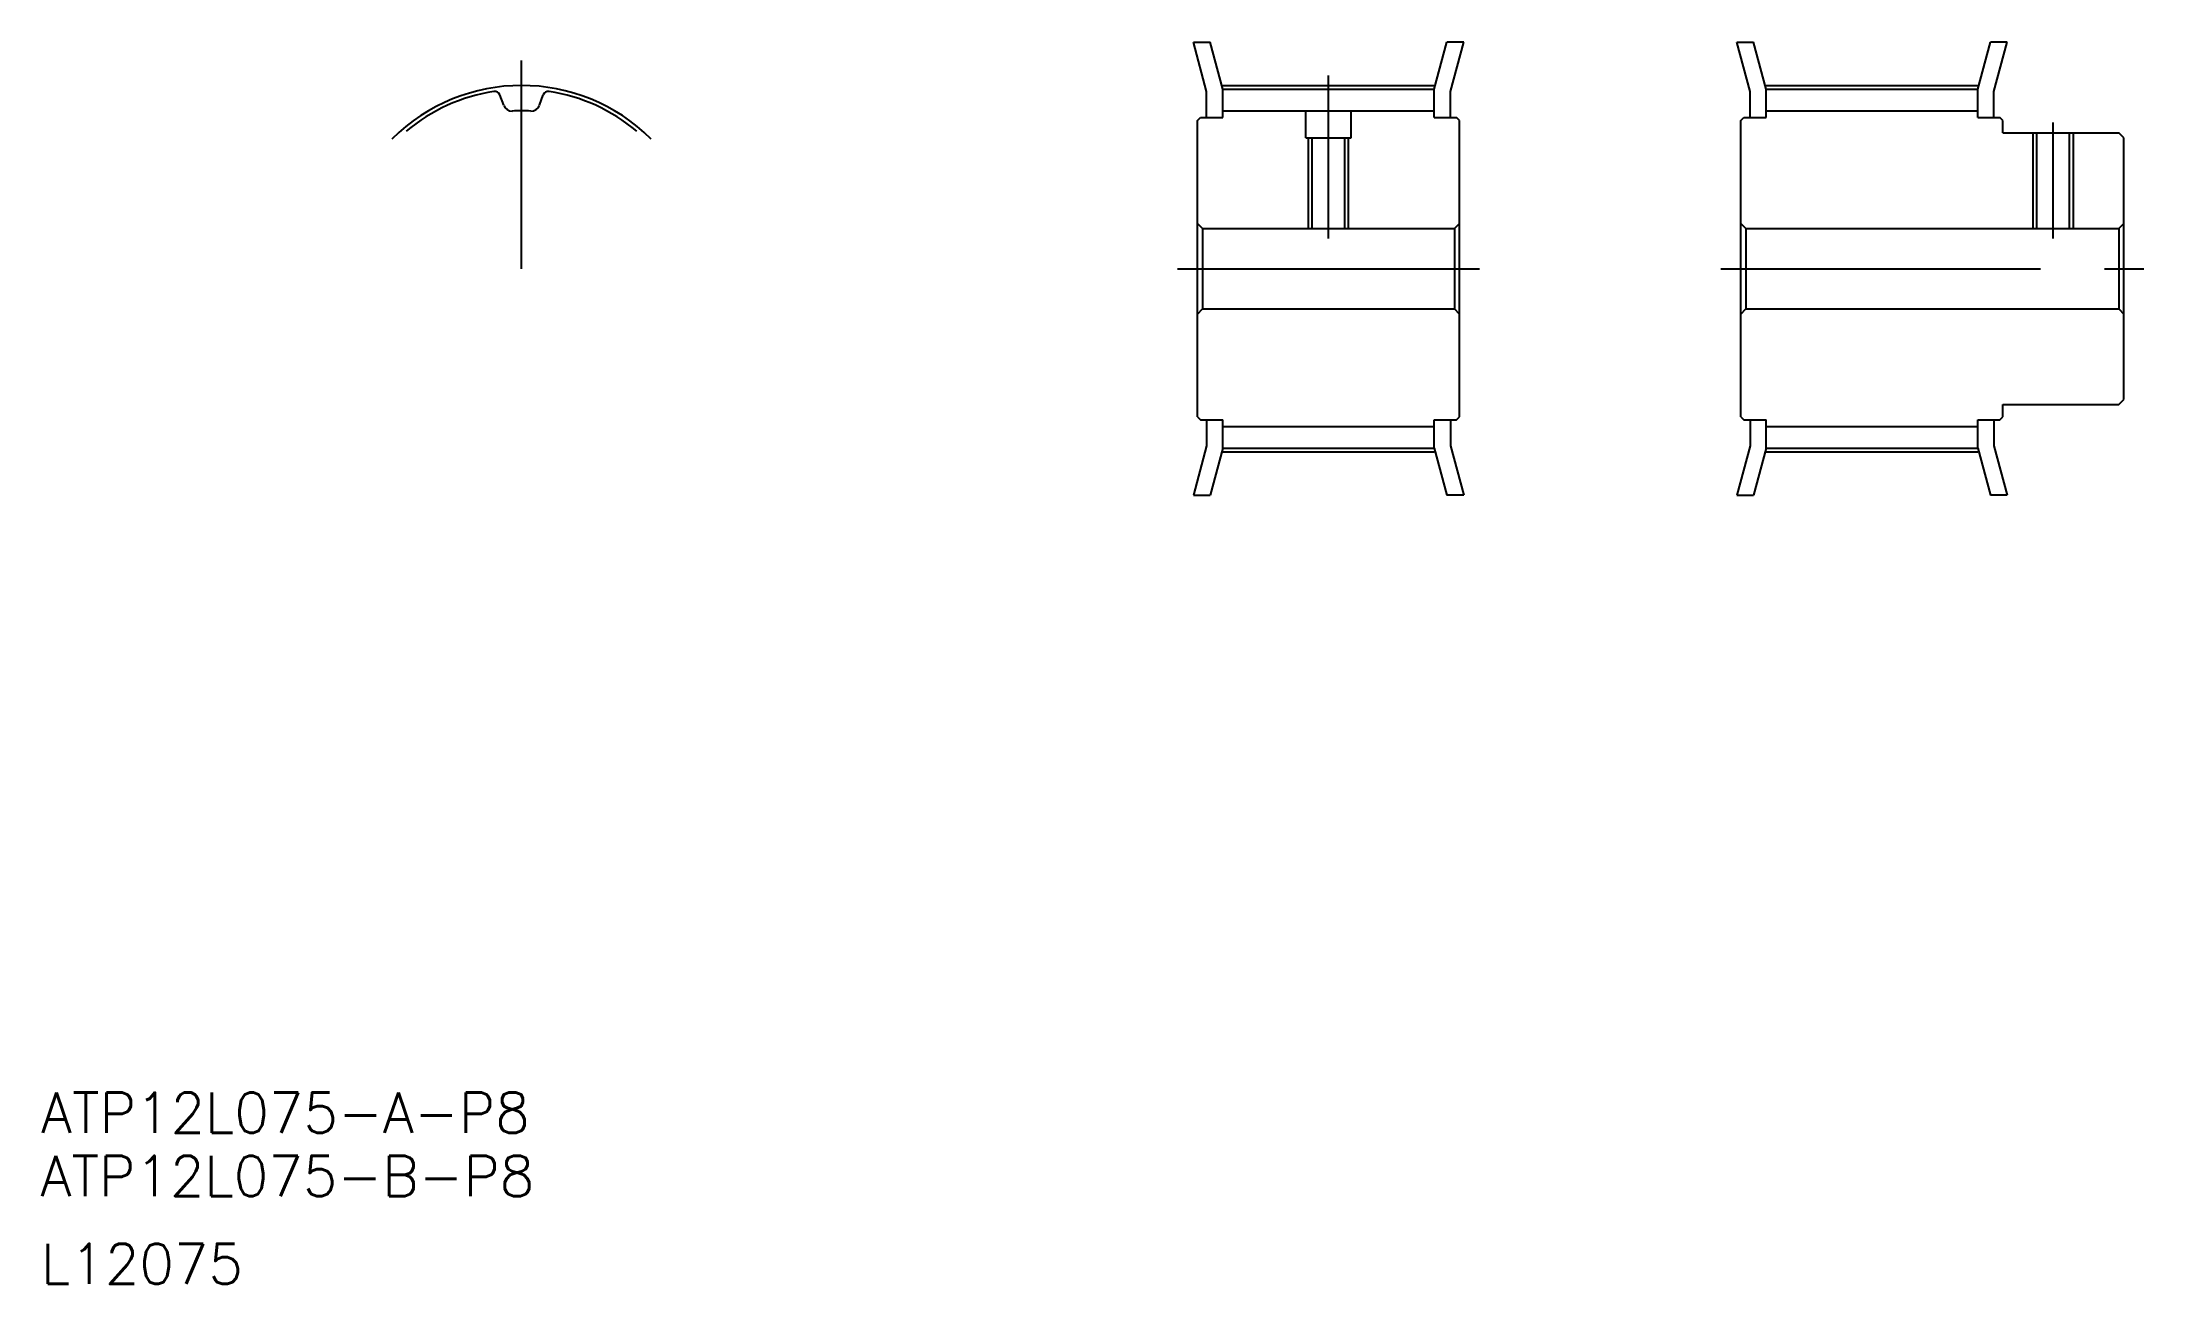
# Model space of a CAD drawing. Extents: x 10 to 219, y 10 to 133.
import ezdxf

# ---------------------------------------------------------------- set-up
doc = ezdxf.new("R2010")
doc.units = 0
doc.linetypes.add('CENTER', pattern=[50.8, 31.75, -6.35, 6.35, -6.35])
doc.linetypes.add('DASHED', pattern=[19.05, 12.7, -6.35])
doc.layers.get('0').update_dxf_attribs({"linetype": 'CONTINUOUS'})
doc.layers.add('CENTER', color=1, linetype='CENTER')
doc.styles.get("Standard").update_dxf_attribs({"font": 'txt', "bigfont": 'BIGFONT'})

msp = doc.modelspace()

# ---------------------------------------------------------------- linework, layer by layer
at = {"color": 7, "linetype": 'CONTINUOUS'}
for p, q in [((125.7, 128.4), (124.39, 133.3)), ((124.39, 133.3), (126.05, 133.3)), ((127.3, 128.61), (126.05, 133.3)), ((148.3, 128.61), (149.56, 133.3)), ((151.22, 133.3), (149.56, 133.3)), ((149.9, 128.4), (151.22, 133.3)), ((179.64, 128.4), (178.33, 133.3)), ((178.33, 133.3), (179.99, 133.3)), ((181.24, 128.61), (179.99, 133.3)), ((202.24, 128.61), (203.5, 133.3)), ((205.16, 133.3), (203.5, 133.3)), ((203.84, 128.4), (205.16, 133.3)), ((55.93, 127.02), (55.55, 128.06)), ((59.47, 127.02), (59.85, 128.06)), ((125.7, 125.8), (125.7, 128.4)), ((127.3, 128.61), (148.3, 128.61)), ((127.3, 125.8), (127.3, 128.61)), ((148.3, 125.8), (148.3, 128.61)), ((149.9, 125.8), (149.9, 128.4)), ((179.64, 125.8), (179.64, 128.4)), ((181.24, 128.61), (202.24, 128.61)), ((181.24, 125.8), (181.24, 128.61)), ((202.24, 125.8), (202.24, 128.61)), ((203.84, 125.8), (203.84, 128.4)), ((124.8, 125.5), (125.1, 125.8)), ((124.8, 96.1), (124.8, 125.5)), ((125.1, 125.8), (127.3, 125.8)), ((127.3, 126.48), (148.3, 126.48)), ((148.3, 125.8), (150.5, 125.8)), ((150.8, 125.5), (150.5, 125.8)), ((150.8, 96.1), (150.8, 125.5)), ((178.74, 125.5), (179.04, 125.8)), ((178.74, 96.1), (178.74, 125.5)), ((179.04, 125.8), (181.24, 125.8)), ((181.24, 126.48), (202.24, 126.48)), ((202.24, 125.8), (204.44, 125.8)), ((204.74, 125.5), (204.44, 125.8)), ((204.74, 124.3), (204.74, 125.5)), ((204.74, 124.3), (216.24, 124.3)), ((216.74, 123.8), (216.24, 124.3)), ((216.74, 97.8), (216.74, 123.8)), ((124.8, 115.3), (125.3, 114.8)), ((125.3, 114.8), (150.3, 114.8)), ((125.3, 114.8), (125.3, 106.8)), ((150.8, 115.3), (150.3, 114.8)), ((150.3, 114.8), (150.3, 106.8)), ((178.74, 115.3), (179.24, 114.8)), ((179.24, 114.8), (216.24, 114.8)), ((179.24, 114.8), (179.24, 106.8)), ((216.24, 114.8), (216.74, 115.3)), ((216.24, 114.8), (216.24, 106.8)), ((124.8, 106.3), (125.3, 106.8)), ((125.3, 106.8), (150.3, 106.8)), ((150.8, 106.3), (150.3, 106.8)), ((178.74, 106.3), (179.24, 106.8)), ((179.24, 106.8), (216.24, 106.8)), ((216.24, 106.8), (216.74, 106.3)), ((124.8, 96.1), (125.1, 95.8)), ((150.5, 95.8), (150.8, 96.1)), ((178.74, 96.1), (179.04, 95.8)), ((204.44, 95.8), (204.74, 96.1)), ((204.74, 97.3), (216.24, 97.3)), ((204.74, 96.1), (204.74, 97.3)), ((216.24, 97.3), (216.74, 97.8)), ((125.1, 95.8), (127.3, 95.8)), ((125.7, 95.8), (125.7, 93.2)), ((127.3, 92.99), (127.3, 95.8)), ((127.3, 95.12), (148.3, 95.12)), ((148.3, 95.8), (150.5, 95.8)), ((148.3, 92.99), (148.3, 95.8)), ((149.9, 95.8), (149.9, 93.2)), ((179.04, 95.8), (181.24, 95.8)), ((179.64, 95.8), (179.64, 93.2)), ((181.24, 92.99), (181.24, 95.8)), ((181.24, 95.12), (202.24, 95.12)), ((202.24, 92.99), (202.24, 95.8)), ((202.24, 95.8), (204.44, 95.8)), ((203.84, 95.8), (203.84, 93.2)), ((125.7, 93.2), (124.39, 88.3)), ((127.3, 92.99), (126.05, 88.3)), ((127.3, 92.99), (148.3, 92.99)), ((148.3, 92.99), (149.56, 88.3)), ((149.9, 93.2), (151.22, 88.3)), ((179.64, 93.2), (178.33, 88.3)), ((181.24, 92.99), (179.99, 88.3)), ((181.24, 92.99), (202.24, 92.99)), ((202.24, 92.99), (203.5, 88.3)), ((203.84, 93.2), (205.16, 88.3)), ((124.39, 88.3), (126.05, 88.3)), ((151.22, 88.3), (149.56, 88.3)), ((178.33, 88.3), (179.99, 88.3)), ((205.16, 88.3), (203.5, 88.3))]:
    msp.add_line(p, q, dxfattribs=at)
at = {"color": 3}
for p, q in [((135.55, 123.8), (135.55, 126.48)), ((140.05, 123.8), (140.05, 126.48)), ((135.55, 123.8), (140.05, 123.8))]:
    msp.add_line(p, q, dxfattribs=at)
at = {"color": 3, "linetype": 'DASHED'}
for p, q in [((135.8, 114.8), (135.8, 123.8)), ((136.18, 114.8), (136.18, 123.8)), ((139.42, 114.8), (139.42, 123.8)), ((139.8, 114.8), (139.8, 123.8)), ((207.74, 114.8), (207.74, 124.3)), ((208.12, 114.8), (208.12, 124.3)), ((211.36, 114.8), (211.36, 124.3)), ((211.74, 114.8), (211.74, 124.3))]:
    msp.add_line(p, q, dxfattribs=at)
at = {"color": 7, "linetype": 'CONTINUOUS'}
for centre, radius, start, end in [((57.7, 110.8), 17.81, 98.8212, 130), ((55.05, 127.88), 0.53, 20, 98.8212), ((60.35, 127.88), 0.53, 81.1788, 160), ((57.7, 110.8), 17.81, 50, 81.1788), ((56.74, 127.31), 0.86, 200, 273.3465), ((57.7, 110.8), 15.68, 86.6535, 93.3465), ((58.67, 127.31), 0.86, 266.6535, 340)]:
    msp.add_arc(centre, radius, start, end, dxfattribs=at)
at = {"layer": 'CENTER', "color": 1, "linetype": 'CENTER'}
for p, q in [((57.7, 110.8), (57.7, 131.46)), ((137.8, 113.8), (137.8, 129.99)), ((127.3, 128.99), (148.3, 128.99)), ((181.24, 128.99), (202.24, 128.99)), ((209.74, 113.8), (209.74, 125.3)), ((122.8, 110.8), (152.8, 110.8)), ((176.74, 110.8), (218.74, 110.8)), ((127.3, 92.61), (148.3, 92.61)), ((181.24, 92.61), (202.24, 92.61))]:
    msp.add_line(p, q, dxfattribs=at)
msp.add_arc((57.7, 110.8), 18.19, 45, 135, dxfattribs=at)

# ---------------------------------------------------------------- texts
at = {"color": 7, "linetype": 'CONTINUOUS'}
for s, p in [('ATP12L075-A-P8', (10, 25)), ('ATP12L075-B-P8', (9.94, 18.73)), ('L12075', (10, 10))]:
    msp.add_text(s, height=4, dxfattribs=at).set_placement(p)

doc.saveas('drawing.dxf')
